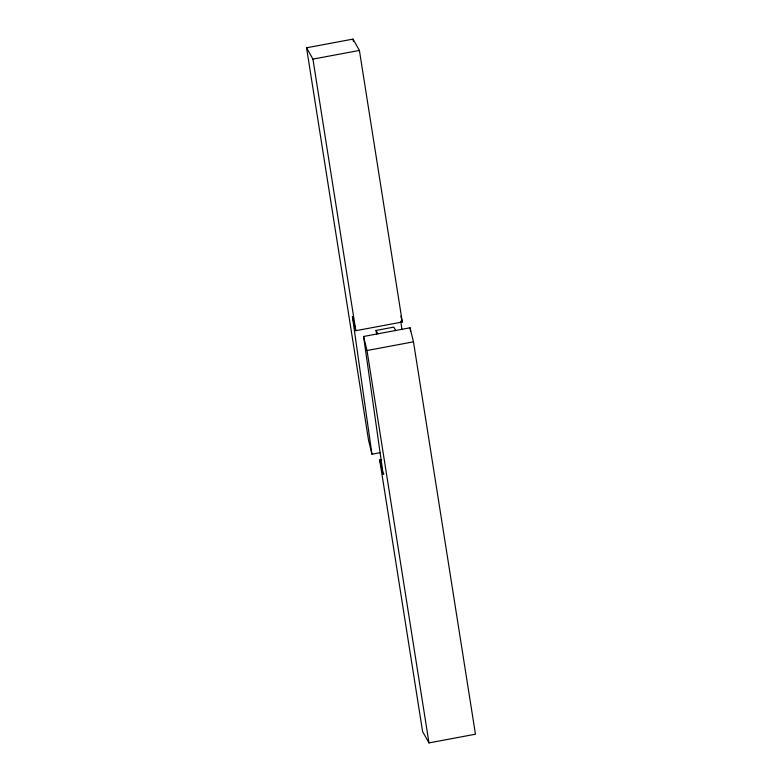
<?xml version="1.0" encoding="UTF-8"?>
<svg xmlns="http://www.w3.org/2000/svg" width="782" height="782" viewBox="0 0 782 782"><rect width="100%" height="100%" fill="white"/><g stroke="black" fill="none" stroke-linecap="round" stroke-linejoin="round"><path stroke-width="1.17" d="M380.023 452.69L371.949 454.205L368.527 440.168L306.544 47.79L353.014 39.1L359.397 50.429L402.3 321.998L355.83 330.698L352.408 316.661L353.308 316.495M306.544 47.79L312.927 59.119L359.397 50.429M376.582 333.914L376.034 330.444L393.805 327.12L395.702 330.483M384.021 473.863L383.121 474.029L363.581 336.485L410.051 327.795L413.473 341.832L475.456 734.21L428.986 742.9L422.603 731.571L379.7 460.002L381.636 459.64M363.581 336.485L367.002 350.522L413.473 341.832M376.034 330.444L377.931 333.806M400.873 316.153L402.3 321.998M379.7 460.002L383.121 474.029M353.014 39.1L353.396 41.505M367.002 350.522L428.986 742.9M312.927 59.119L355.83 330.698M410.051 327.795L410.56 331.412M400.765 321.236L401.958 329.681M352.408 316.661L371.949 454.205"/></g></svg>
